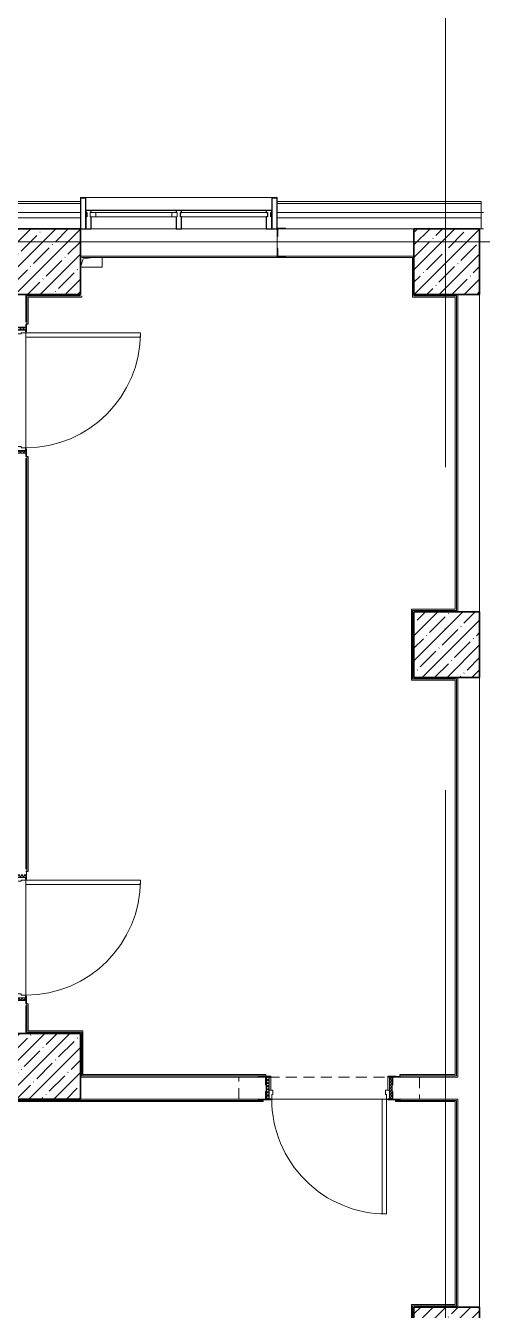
# Model space of a CAD drawing. Header units: millimetres. Extents: x 5993 to 95364, y 94667 to 143522.
# Drawn here: x 45568 to 45908, y 120268 to 121223 of the extents above; entities that cross this region are included whole.
import ezdxf

# ---------------------------------------------------------------- set-up
doc = ezdxf.new("R2010")
doc.units = ezdxf.units.MM
for name, pattern in [('200_ШТРИХ_ш1п0_6_', [160, 100, -60]), ('50_200_ШТРИХ_1Т_ш5_п1_п1_', [1400, 1000, -200, 0, -200]), ('Штрих короткий', [300, 150, -150])]:
    doc.linetypes.add(name, pattern=pattern)
for name, color, linetype, lineweight in [('0-2', 7, 'Continuous', 9), ('S-GRID-____-OTLN-1', 7, '50_200_ШТРИХ_1Т_ш5_п1_п1_', 9), ('Двери', 7, 'Continuous', 9), ('Импосты витража', 7, 'Continuous', 9), ('Импосты витража-1', 7, 'Continuous', 25), ('Каркас_Импост', 7, 'Continuous', 13), ('Каркас_Импост-1', 7, 'Continuous', 9), ('Несущие колонны', 7, 'Continuous', 9), ('Несущие колонны-1', 7, 'Continuous', 35), ('Обобщенные модели', 7, 'Continuous', 9), ('Общие ребра', 7, 'Continuous', 9), ('Окна', 7, 'Continuous', 9), ('Остекление-1', 7, 'Continuous', 9), ('Открывание-1', 7, 'Continuous', 9), ('Панель', 7, 'Continuous', 13), ('Перекрытия', 7, 'Continuous', 9), ('Перемычка-1', 7, 'Штрих короткий', 9), ('Перемычка_Пунктирные линии-1', 7, '200_ШТРИХ_ш1п0_6_', 9), ('Стены', 7, 'Continuous', 9), ('Стены-1', 7, 'Continuous', 13)]:
    doc.layers.add(name, color=color, linetype=linetype, lineweight=lineweight)
pattern_1 = [(135, (1726.41, 114.685), (-14.14214, -14.14214), []), (225, (1726.41, 114.685), (14.14214, -14.14214), [])]
pattern_2 = [(45, (-396.384, 114.685), (-14.1421, 14.1421), []), (135, (-396.384, 114.685), (-14.1421, -14.1421), [])]

# ---------------------------------------------------------------- blocks, each defined once
blk = doc.blocks.new('Дверь_СКБ_1Ст_Внутренняя_ШЕР - СОШ_Д-16_Дв_1150x2100h_Комната инструктора_ Раздевальные  _спортблок_-28030118-АИ2_01_План напольных покрытий и плинтусов 1го этажа _Часть 1_')
at = {"layer": 'Двери'}
h = blk.add_hatch(dxfattribs=at)
h.set_pattern_fill('FP_29', color=256, style=0, pattern_type=2)
h.set_pattern_definition([(135, (1726.41, 164.685), (-14.14214, -14.14214), []), (225, (1726.41, 164.685), (14.14214, -14.14214), [])])
h.paths.add_polyline_path([(562.5, 100), (562.5, -100), (587.5, -100), (587.5, 100)], flags=0)
at = {"layer": 'Каркас_Импост-1'}
h = blk.add_hatch(dxfattribs=at)
h.set_pattern_fill('FP_30', color=256, style=0, pattern_type=2)
h.set_pattern_definition([(45, (-396.384, 164.685), (-14.1421, 14.1421), []), (135, (-396.384, 164.685), (-14.1421, -14.1421), [])])
h.paths.add_polyline_path([(-537.5, 100), (-562.5, 100), (-562.5, -100), (-537.5, -100)], flags=0)
at = {"layer": 'Каркас_Импост'}
for p, q in [((-522.5, 108), (-592.5, 108)), ((-592.5, 108), (-592.5, 100)), ((-592.5, 100), (-522.5, 100)), ((-537.5, 100), (-562.5, 100)), ((-562.5, 100), (-562.5, -100)), ((-512.5, 100), (-537.5, 100)), ((-537.5, 100), (-537.5, 20)), ((-537.5, -100), (-537.5, 100)), ((-522.5, 100), (-537.5, 100)), ((-537.5, 100), (-537.5, 99)), ((-537.5, 99), (-522.5, 99)), ((-537.5, 20), (-502.5, 20)), ((-522.5, 20), (-537.5, 20)), ((-537.5, 20), (-537.5, -100)), ((-522.5, 100), (-522.5, 108)), ((-522.5, 99), (-522.5, 100)), ((-522.5, -100), (-522.5, 20)), ((-512.5, 60), (-512.5, 100)), ((-502.5, 60), (-512.5, 60)), ((-502.5, 20), (-502.5, 60)), ((537.5, 60), (527.5, 60)), ((527.5, 60), (527.5, 20)), ((527.5, 20), (562.5, 20)), ((537.5, 100), (537.5, 60)), ((562.5, 100), (537.5, 100)), ((617.5, 108), (547.5, 108)), ((547.5, 108), (547.5, 100)), ((562.5, 100), (547.5, 100)), ((547.5, 100), (547.5, 99)), ((547.5, 100), (617.5, 100)), ((547.5, 99), (562.5, 99)), ((562.5, 20), (547.5, 20)), ((547.5, 20), (547.5, -100)), ((562.5, 20), (562.5, 100)), ((587.5, 100), (562.5, 100)), ((562.5, 100), (562.5, -100)), ((562.5, 99), (562.5, 100)), ((562.5, -100), (562.5, 20)), ((587.5, -100), (587.5, 100)), ((617.5, 100), (617.5, 108)), ((-522.5, -100), (-592.5, -100)), ((-592.5, -100), (-592.5, -108)), ((-592.5, -108), (-522.5, -108)), ((-562.5, -100), (-537.5, -100)), ((-537.5, -100), (-522.5, -100)), ((-522.5, -108), (-522.5, -100)), ((547.5, -100), (562.5, -100)), ((617.5, -100), (547.5, -100)), ((547.5, -100), (547.5, -108)), ((547.5, -108), (617.5, -108)), ((562.5, -100), (587.5, -100)), ((617.5, -108), (617.5, -100))]:
    blk.add_line(p, q, dxfattribs=at)
at = {"layer": 'Открывание-1'}
blk.add_arc((-512.5, 100), 1050, 360, 90, dxfattribs=at)
at = {"layer": 'Панель'}
for p, q in [((-512.5, 1150), (-512.5, 100)), ((-472.5, 1150), (-512.5, 1150)), ((-472.5, 100), (-472.5, 1150)), ((-512.5, 100), (-472.5, 100))]:
    blk.add_line(p, q, dxfattribs=at)
blk = doc.blocks.new('Дверь_СКБ_1Ст_Внутренняя_ШЕР - СОШ_Д-13_Дв_1150x2100h_С_У учеников_ душевые _спортблок_-35366400-АИ2_01_План напольных покрытий и плинтусов 1го этажа _Часть 1_')
at = {"layer": 'Двери'}
h = blk.add_hatch(dxfattribs=at)
h.set_pattern_fill('FP_60', color=256, style=0, pattern_type=2)
h.set_pattern_definition(pattern_1)
h.paths.add_polyline_path([(587.5, -50), (587.5, 50), (562.5, 50), (562.5, -50)], flags=0)
at = {"layer": 'Каркас_Импост-1'}
h = blk.add_hatch(dxfattribs=at)
h.set_pattern_fill('FP_61', color=256, style=0, pattern_type=2)
h.set_pattern_definition(pattern_2)
h.paths.add_polyline_path([(-537.5, 50), (-562.5, 50), (-562.5, -50), (-537.5, -50)], flags=0)
at = {"layer": 'Каркас_Импост'}
for p, q in [((-522.5, 58), (-592.5, 58)), ((-592.5, 58), (-592.5, 50)), ((-592.5, 50), (-522.5, 50)), ((-537.5, 50), (-562.5, 50)), ((-562.5, 50), (-562.5, -50)), ((-512.5, 50), (-537.5, 50)), ((-537.5, 50), (-537.5, -30)), ((-537.5, -50), (-537.5, 50)), ((-522.5, 50), (-537.5, 50)), ((-537.5, 50), (-537.5, 49)), ((-537.5, 49), (-522.5, 49)), ((-522.5, 50), (-522.5, 58)), ((-522.5, 49), (-522.5, 50)), ((-512.5, 10), (-512.5, 50)), ((-502.5, 10), (-512.5, 10)), ((-502.5, -30), (-502.5, 10)), ((537.5, 10), (527.5, 10)), ((527.5, 10), (527.5, -30)), ((537.5, 50), (537.5, 10)), ((562.5, 50), (537.5, 50)), ((617.5, 58), (547.5, 58)), ((547.5, 58), (547.5, 50)), ((562.5, 50), (547.5, 50)), ((547.5, 50), (547.5, 49)), ((547.5, 50), (617.5, 50)), ((547.5, 49), (562.5, 49)), ((562.5, -30), (562.5, 50)), ((587.5, 50), (562.5, 50)), ((562.5, 50), (562.5, -50)), ((562.5, 49), (562.5, 50)), ((587.5, -50), (587.5, 50)), ((617.5, 50), (617.5, 58)), ((-522.5, -50), (-592.5, -50)), ((-592.5, -50), (-592.5, -58)), ((-592.5, -58), (-522.5, -58)), ((-562.5, -50), (-537.5, -50)), ((-537.5, -30), (-502.5, -30)), ((-522.5, -30), (-537.5, -30)), ((-537.5, -30), (-537.5, -50)), ((-537.5, -50), (-522.5, -50)), ((-522.5, -50), (-522.5, -30)), ((-522.5, -58), (-522.5, -50)), ((527.5, -30), (562.5, -30)), ((562.5, -30), (547.5, -30)), ((547.5, -30), (547.5, -50)), ((547.5, -50), (562.5, -50)), ((617.5, -50), (547.5, -50)), ((547.5, -50), (547.5, -58)), ((547.5, -58), (617.5, -58)), ((562.5, -50), (562.5, -30)), ((562.5, -50), (587.5, -50)), ((617.5, -58), (617.5, -50))]:
    blk.add_line(p, q, dxfattribs=at)
at = {"layer": 'Открывание-1'}
blk.add_arc((-512.5, 50), 1050, 360, 90, dxfattribs=at)
at = {"layer": 'Панель'}
for p, q in [((-512.5, 1100), (-512.5, 50)), ((-472.5, 1100), (-512.5, 1100)), ((-472.5, 50), (-472.5, 1100)), ((-512.5, 50), (-472.5, 50))]:
    blk.add_line(p, q, dxfattribs=at)
blk = doc.blocks.new('BSC_Колонна _Прямоугольная - 600х600-V76-АИ2_01_План напольных покрытий и плинтусов 1го этажа _Часть 1_')
at = {"layer": 'Несущие колонны'}
h = blk.add_hatch(dxfattribs=at)
h.set_pattern_fill('FP_108', color=256, style=0, pattern_type=2)
h.set_pattern_definition([(45, (-48550, -87200), (-114.04925, 114.04925), []), (45, (-48435.95, -87200), (-114.04925, 114.04925), [201.613, -40.323, 3.353, -36.97])])
h.paths.add_polyline_path([(-300, -300), (300, -300), (300, 300), (-300, 300)], flags=0)
at = {"layer": 'Несущие колонны-1'}
for p, q in [((300, 300), (-300, 300)), ((-300, 300), (-300, -300)), ((300, -300), (300, 300)), ((-300, -300), (300, -300))]:
    blk.add_line(p, q, dxfattribs=at)
blk = doc.blocks.new('BSC_Колонна _Прямоугольная - 600х600-V77-АИ2_01_План напольных покрытий и плинтусов 1го этажа _Часть 1_')
at = {"layer": 'Несущие колонны'}
h = blk.add_hatch(dxfattribs=at)
h.set_pattern_fill('FP_109', color=256, style=0, pattern_type=2)
h.set_pattern_definition([(45, (-48550, -79850), (-114.04925, 114.04925), []), (45, (-48435.95, -79850), (-114.04925, 114.04925), [201.613, -40.323, 3.353, -36.97])])
h.paths.add_polyline_path([(-300, -300), (300, -300), (300, 300), (-300, 300)], flags=0)
at = {"layer": 'Несущие колонны-1'}
for p, q in [((300, 300), (-300, 300)), ((-300, 300), (-300, -300)), ((300, -300), (300, 300)), ((-300, -300), (300, -300))]:
    blk.add_line(p, q, dxfattribs=at)
blk = doc.blocks.new('BSC_Колонна _Прямоугольная - 600х600-V83-АИ2_01_План напольных покрытий и плинтусов 1го этажа _Часть 1_')
at = {"layer": 'Несущие колонны'}
h = blk.add_hatch(dxfattribs=at)
h.set_pattern_fill('FP_115', color=256, style=0, pattern_type=2)
h.set_pattern_definition([(45, (-52200, -87200), (-114.04925, 114.04925), []), (45, (-52085.95, -87200), (-114.04925, 114.04925), [201.613, -40.323, 3.353, -36.97])])
h.paths.add_polyline_path([(-300, -300), (300, -300), (300, 300), (-300, 300)], flags=0)
at = {"layer": 'Несущие колонны-1'}
for p, q in [((300, 300), (-300, 300)), ((-300, 300), (-300, -300)), ((300, -300), (300, 300)), ((-300, -300), (300, -300))]:
    blk.add_line(p, q, dxfattribs=at)
blk = doc.blocks.new('BSC_Колонна _Прямоугольная - 600х600-V95-АИ2_01_План напольных покрытий и плинтусов 1го этажа _Часть 1_')
at = {"layer": 'Несущие колонны'}
h = blk.add_hatch(dxfattribs=at)
h.set_pattern_fill('FP_128', color=256, style=0, pattern_type=2)
h.set_pattern_definition([(45, (-52200, -83700), (-114.04925, 114.04925), []), (45, (-52085.95, -83700), (-114.04925, 114.04925), [201.613, -40.323, 3.353, -36.97])])
h.paths.add_polyline_path([(-300, -300), (300, -300), (300, 300), (-300, 300)], flags=0)
at = {"layer": 'Несущие колонны-1'}
for p, q in [((300, 300), (-300, 300)), ((-300, 300), (-300, -300)), ((300, -300), (300, 300)), ((-300, -300), (300, -300))]:
    blk.add_line(p, q, dxfattribs=at)
blk = doc.blocks.new('BSC_Колонна _Прямоугольная - 600х600-V96-АИ2_01_План напольных покрытий и плинтусов 1го этажа _Часть 1_')
at = {"layer": 'Несущие колонны'}
h = blk.add_hatch(dxfattribs=at)
h.set_pattern_fill('FP_129', color=256, style=0, pattern_type=2)
h.set_pattern_definition([(45, (-52200, -77350), (-114.04925, 114.04925), []), (45, (-52085.95, -77350), (-114.04925, 114.04925), [201.613, -40.323, 3.353, -36.97])])
h.paths.add_polyline_path([(-300, -300), (300, -300), (300, 300), (-300, 300)], flags=0)
at = {"layer": 'Несущие колонны-1'}
for p, q in [((300, 300), (-300, 300)), ((-300, 300), (-300, -300)), ((300, -300), (300, 300)), ((-300, -300), (300, -300))]:
    blk.add_line(p, q, dxfattribs=at)
blk = doc.blocks.new('Дверь_СКБ_1Ст_Внутренняя_ШЕР - СОШ_Д-13_Дв_1150x2100h_С_У учеников_ душевые _спортблок_-35365833-АИ2_01_План напольных покрытий и плинтусов 1го этажа _Часть 1_')
at = {"layer": 'Двери'}
h = blk.add_hatch(dxfattribs=at)
h.set_pattern_fill('FP_60', color=256, style=0, pattern_type=2)
h.set_pattern_definition(pattern_1)
h.paths.add_polyline_path([(587.5, -50), (587.5, 50), (562.5, 50), (562.5, -50)], flags=0)
at = {"layer": 'Каркас_Импост-1'}
h = blk.add_hatch(dxfattribs=at)
h.set_pattern_fill('FP_61', color=256, style=0, pattern_type=2)
h.set_pattern_definition(pattern_2)
h.paths.add_polyline_path([(-537.5, 47), (-537.5, 50), (-562.5, 50), (-562.5, -50), (-537.5, -50), (-537.5, 45.2)], flags=0)
at = {"layer": 'Каркас_Импост'}
for p, q in [((-522.5, 58), (-592.5, 58)), ((-592.5, 58), (-592.5, 50)), ((-537.5, 50), (-562.5, 50)), ((-562.5, 50), (-522.5, 50)), ((-512.5, 50), (-537.5, 50)), ((-537.5, 50), (-537.5, -30)), ((-537.5, -50), (-537.5, 50)), ((-522.5, 50), (-537.5, 50)), ((-537.5, 50), (-537.5, 49)), ((-537.5, 49), (-522.5, 49)), ((-522.5, 50), (-522.5, 58)), ((-522.5, 49), (-522.5, 50)), ((-512.5, 10), (-512.5, 50)), ((-502.5, 10), (-512.5, 10)), ((-502.5, -30), (-502.5, 10)), ((537.5, 10), (527.5, 10)), ((527.5, 10), (527.5, -30)), ((537.5, 50), (537.5, 10)), ((562.5, 50), (537.5, 50)), ((617.5, 58), (547.5, 58)), ((547.5, 58), (547.5, 50)), ((562.5, 50), (547.5, 50)), ((547.5, 50), (547.5, 49)), ((547.5, 50), (617.5, 50)), ((547.5, 49), (562.5, 49)), ((562.5, -30), (562.5, 50)), ((587.5, 50), (562.5, 50)), ((562.5, 50), (562.5, -50)), ((562.5, 49), (562.5, 50)), ((587.5, -50), (587.5, 50)), ((617.5, 50), (617.5, 58)), ((-592.5, -50), (-592.5, -58)), ((-592.5, -58), (-522.5, -58)), ((-562.5, -50), (-537.5, -50)), ((-522.5, -50), (-562.5, -50)), ((-537.5, -30), (-502.5, -30)), ((-522.5, -30), (-537.5, -30)), ((-537.5, -30), (-537.5, -50)), ((-537.5, -50), (-522.5, -50)), ((-522.5, -50), (-522.5, -30)), ((-522.5, -58), (-522.5, -50)), ((527.5, -30), (562.5, -30)), ((562.5, -30), (547.5, -30)), ((547.5, -30), (547.5, -50)), ((547.5, -50), (562.5, -50)), ((617.5, -50), (547.5, -50)), ((547.5, -50), (547.5, -58)), ((547.5, -58), (617.5, -58)), ((562.5, -50), (562.5, -30)), ((562.5, -50), (587.5, -50)), ((617.5, -58), (617.5, -50))]:
    blk.add_line(p, q, dxfattribs=at)
at = {"layer": 'Открывание-1'}
blk.add_arc((-512.5, 50), 1050, 360, 90, dxfattribs=at)
at = {"layer": 'Панель'}
for p, q in [((-512.5, 1100), (-512.5, 50)), ((-472.5, 1100), (-512.5, 1100)), ((-472.5, 50), (-472.5, 1100)), ((-512.5, 50), (-472.5, 50))]:
    blk.add_line(p, q, dxfattribs=at)
blk = doc.blocks.new('Проем_Дверь_Прямоугольный - 1800х2700h_оконные проемы-28620219-АИ2_01_План напольных покрытий и плинтусов 1го этажа _Часть 1_')
at = {"layer": 'Перемычка-1'}
for p, q in [((900, 125), (-900, 125)), ((900, -125), (-900, -125))]:
    blk.add_line(p, q, dxfattribs=at)
blk = doc.blocks.new('PNS_Панель прямоугольная2 - Нр_Стекло - 40мм-26243474-АИ2_01_План напольных покрытий и плинтусов 1го этажа _Часть 1_')
at = {"layer": 'Каркас_Импост'}
for p, q in [((-397.5, 0), (-397.5, 40)), ((-397.5, 40), (-347.5, 40)), ((-347.5, 40), (-347.5, 0)), ((397.5, 40), (347.5, 40)), ((347.5, 40), (347.5, 0)), ((397.5, 0), (397.5, 40)), ((-347.5, 0), (-397.5, 0)), ((347.5, 0), (397.5, 0))]:
    blk.add_line(p, q, dxfattribs=at)
at = {"layer": 'Каркас_Импост-1'}
for p, q in [((-347.5, 40), (347.5, 40)), ((-347.5, 0), (347.5, 0))]:
    blk.add_line(p, q, dxfattribs=at)
blk = doc.blocks.new('Прямоугольный импост - Импост структурный с накладкой - 150мм-25647633-АИ2_01_План напольных покрытий и плинтусов 1го этажа _Часть 1_')
at = {"layer": 'Импосты витража-1'}
for p, q in [((-25, 0), (-25, 17)), ((-25, 17), (25, 17)), ((-15, 0), (-25, 0)), ((-15, -40), (-15, 0)), ((25, 17), (25, 0)), ((-25, -150), (-25, -40)), ((-25, -40), (-15, -40)), ((25, -40), (25, -150)), ((25, -150), (-25, -150))]:
    blk.add_line(p, q, dxfattribs=at)
blk = doc.blocks.new('Прямоугольный импост - Импост структурный с накладкой - 150мм-25647642-АИ2_01_План напольных покрытий и плинтусов 1го этажа _Часть 1_')
at = {"layer": 'Импосты витража'}
for p, q in [((103600, 79475), (103600, 80250)), ((103767, 79475), (103767, 80250))]:
    blk.add_line(p, q, dxfattribs=at)
blk = doc.blocks.new('Прямоугольный импост - Импост структурный с накладкой - 150мм-V165-АИ2_01_План напольных покрытий и плинтусов 1го этажа _Часть 1_')
at = {"layer": 'Импосты витража-1'}
for p, q in [((-25, 0), (-25, 17)), ((-25, 17), (25, 17)), ((25, 0), (15, 0)), ((15, 0), (15, -40)), ((25, 17), (25, 0)), ((-25, -150), (-25, -40)), ((15, -40), (25, -40)), ((25, -40), (25, -150)), ((25, -150), (-25, -150))]:
    blk.add_line(p, q, dxfattribs=at)
blk = doc.blocks.new('PNS_Панель прямоугольная1 - Нр_Стекло - 40мм-25259299-АИ2_01_План напольных покрытий и плинтусов 1го этажа _Часть 1_')
at = {"layer": 'Остекление-1'}
for p, q in [((-387.5, 40), (387.5, 40)), ((-397.5, 0), (397.5, 0)), ((387.5, 0), (-387.5, 0))]:
    blk.add_line(p, q, dxfattribs=at)
blk = doc.blocks.new('Прямоугольный импост - Импост структурный с накладкой - 150мм-25647644-АИ2_01_План напольных покрытий и плинтусов 1го этажа _Часть 1_')
at = {"layer": 'Импосты витража-1'}
for p, q in [((-25, 0), (-25, 17)), ((-25, 17), (25, 17)), ((-15, 0), (-25, 0)), ((-15, -40), (-15, 0)), ((25, 0), (15, 0)), ((15, 0), (15, -40)), ((25, 17), (25, 0)), ((-25, -150), (-25, -40)), ((-25, -40), (-15, -40)), ((15, -40), (25, -40)), ((25, -40), (25, -150)), ((25, -150), (-25, -150))]:
    blk.add_line(p, q, dxfattribs=at)
blk = doc.blocks.new('Прямоугольный импост - Откос НВФ_50х280 мм-V169-АИ2_01_План напольных покрытий и плинтусов 1го этажа _Часть 1_')
at = {"layer": 'Импосты витража-1'}
for p, q in [((-50, 130), (0, 130)), ((-50, -150), (-50, 130)), ((0, 130), (0, -150)), ((0, -150), (-50, -150))]:
    blk.add_line(p, q, dxfattribs=at)
blk = doc.blocks.new('Прямоугольный импост - Откос НВФ_50х280 мм-25993838-АИ2_01_План напольных покрытий и плинтусов 1го этажа _Часть 1_')
at = {"layer": 'Импосты витража-1'}
for p, q in [((0, 130), (-50, 130)), ((-50, 130), (-50, -150)), ((0, -144), (0, 130)), ((-50, -150), (0, -150))]:
    blk.add_line(p, q, dxfattribs=at)
blk = doc.blocks.new('Фахверк_СКБ_Уголок - 250_3520-27500975-АИ2_01_План напольных покрытий и плинтусов 1го этажа _Часть 1_')
at = {"layer": 'Обобщенные модели'}
for p, q in [((200, 181), (125, 181)), ((125, 181), (125, 106)), ((131, 106), (131, 175)), ((131, 175), (200, 175)), ((200, 175), (200, 181)), ((125, 106), (131, 106)), ((131, -6), (125, -6)), ((125, -6), (125, -81)), ((125, -81), (200, -81)), ((131, -75), (131, -6)), ((200, -75), (131, -75)), ((200, -81), (200, -75))]:
    blk.add_line(p, q, dxfattribs=at)
blk = doc.blocks.new('АР_Перемычка - АР_Перемычка-28013365-АИ2_01_План напольных покрытий и плинтусов 1го этажа _Часть 1_')
at = {"layer": 'Обобщенные модели'}
blk.add_line((-250, -100), (-243, -100), dxfattribs=at)
at = {"layer": 'Перемычка_Пунктирные линии-1'}
for p, q in [((-250, 100), (1400, 100)), ((-250, -100), (-250, 100)), ((1400, 100), (1400, -100)), ((-250, -100), (1400, -100))]:
    blk.add_line(p, q, dxfattribs=at)
blk = doc.blocks.new('154_Стойка_СКБ_Уголок - СМ-2230_200-V195-АИ2_01_План напольных покрытий и плинтусов 1го этажа _Часть 1_')
at = {"layer": 'Обобщенные модели'}
for p, q in [((131, 81), (131, 150)), ((200, 156), (155, 156)), ((155, 150), (200, 150)), ((200, 150), (200, 156)), ((125, 81), (131, 81)), ((131, 19), (125, 19)), ((131, -50), (131, 19)), ((200, -50), (155, -50)), ((155, -56), (200, -56)), ((200, -56), (200, -50))]:
    blk.add_line(p, q, dxfattribs=at)
blk = doc.blocks.new('AR_Отверстие прямоугольное _в плите_ - AR_Отверстие прямоугольное _в плите_-V252-АИ2_01_План напольных покрытий и плинтусов 1го этажа _Часть 1_')
at = {"layer": 'Обобщенные модели'}
for p, q in [((-100, -50), (-75, 25)), ((-75, 25), (16, 38)), ((100, -50), (100, 38)), ((-100, -50), (100, -50))]:
    blk.add_line(p, q, dxfattribs=at)
blk = doc.blocks.new('Отлив_СКБ - Отлив витража_120_НВФ-31885689-АИ2_01_План напольных покрытий и плинтусов 1го этажа _Часть 1_')
at = {"layer": 'Окна'}
for p, q in [((0, 113), (0, 120)), ((1800, 120), (0, 120)), ((1800, 120), (1800, 113)), ((50, 2), (1750, 2))]:
    blk.add_line(p, q, dxfattribs=at)

msp = doc.modelspace()

# ---------------------------------------------------------------- linework, layer by layer
at = {"layer": 'S-GRID-____-OTLN-1', "color": 251, "ltscale": 0.6, "true_color": 0x636466}
for p, q in [((45880.62, 121495.1), (45880.62, 119524.33)), ((50293.31, 121062.84), (41443.97, 121062.84))]:
    msp.add_line(p, q, dxfattribs=at)
at = {"layer": 'Общие ребра'}
for p, q in [((45470.47, 121091.2), (45608.84, 121091.2)), ((45608.84, 121091.2), (45470.47, 121091.2)), ((45755.35, 121091.2), (45907.15, 121091.2)), ((45907.15, 121091.2), (45755.35, 121091.2)), ((45470.47, 121084.69), (45608.84, 121084.69)), ((45470.47, 121080.62), (45608.84, 121080.62)), ((45755.35, 121084.69), (45907.15, 121084.69)), ((45755.35, 121080.62), (45907.15, 121080.62)), ((45857.1, 121072.48), (45761.46, 121072.48)), ((45761.46, 121072.48), (45857.1, 121072.48))]:
    msp.add_line(p, q, dxfattribs=at)
at = {"layer": 'Перекрытия'}
for p, q in [((45568.14, 120991.9), (45568.14, 120909.69)), ((45568.14, 120584.92), (45568.14, 120502.71)), ((45751.28, 120425.38), (45833.49, 120425.38))]:
    msp.add_line(p, q, dxfattribs=at)
at = {"layer": 'Стены'}
for p, q in [((45907.15, 121084.69), (45908.78, 121084.69)), ((45908.78, 121072.48), (45907.15, 121072.48)), ((45755.35, 121052.13), (45608.84, 121052.13)), ((45856.12, 121051.15), (45609.82, 121051.15)), ((45856.12, 121021.69), (45856.12, 121051.15)), ((45857.1, 121023.64), (45857.1, 121022.67)), ((45569.12, 121022.67), (45608.84, 121022.67)), ((45569.12, 121001.67), (45569.12, 121022.67)), ((45609.82, 121021.69), (45570.1, 121021.69)), ((45570.1, 121021.69), (45570.1, 121001.67)), ((45609.82, 121021.69), (45609.82, 121022.67)), ((45887.7, 121021.69), (45856.12, 121021.69)), ((45857.1, 121022.67), (45888.68, 121022.67)), ((45887.7, 120789.55), (45887.7, 121021.69)), ((45888.68, 121022.67), (45888.68, 120788.57)), ((45570.1, 121001.67), (45569.12, 121001.67)), ((45569.12, 120594.69), (45569.12, 120903.18)), ((45570.1, 120903.18), (45569.12, 120903.18)), ((45570.1, 120903.18), (45570.1, 120594.69)), ((45855.14, 120736.8), (45855.14, 120789.55)), ((45855.14, 120789.55), (45887.7, 120789.55)), ((45856.12, 120788.57), (45856.12, 120737.78)), ((45888.68, 120788.57), (45856.12, 120788.57)), ((45887.7, 120736.8), (45855.14, 120736.8)), ((45856.12, 120737.78), (45888.68, 120737.78)), ((45887.7, 120443.62), (45887.7, 120736.8)), ((45888.68, 120737.78), (45888.68, 120442.64)), ((45570.1, 120594.69), (45569.12, 120594.69)), ((45569.12, 120475.2), (45569.12, 120496.2)), ((45570.1, 120496.2), (45569.12, 120496.2)), ((45570.1, 120496.2), (45570.1, 120476.18)), ((45609.82, 120475.2), (45569.12, 120475.2)), ((45570.1, 120476.18), (45610.79, 120476.18)), ((45609.82, 120442.64), (45609.82, 120475.2)), ((45610.79, 120476.18), (45610.79, 120443.62)), ((45746.77, 120442.64), (45609.82, 120442.64)), ((45610.79, 120443.62), (45746.77, 120443.62)), ((45746.77, 120443.62), (45746.77, 120442.64)), ((45846.68, 120443.62), (45887.7, 120443.62)), ((45846.68, 120442.64), (45846.68, 120443.62)), ((45888.68, 120442.64), (45846.68, 120442.64)), ((44827.85, 120424.41), (45744.77, 120424.41)), ((45744.77, 120423.43), (44827.85, 120423.43)), ((45744.77, 120424.41), (45744.77, 120423.43)), ((45843.26, 120424.41), (45888.68, 120424.41)), ((45843.26, 120424.41), (45843.26, 120423.43)), ((45887.7, 120423.43), (45843.26, 120423.43)), ((45887.7, 120272.69), (45887.7, 120423.43)), ((45888.68, 120424.41), (45888.68, 120271.71)), ((45855.14, 120272.69), (45887.7, 120272.69)), ((45855.14, 120219.94), (45855.14, 120272.69)), ((45888.68, 120271.71), (45856.12, 120271.71)), ((45856.12, 120271.71), (45856.12, 120220.92))]:
    msp.add_line(p, q, dxfattribs=at)
at = {"layer": 'Стены-1'}
for p, q in [((45608.84, 121092.83), (45470.47, 121092.83)), ((45608.84, 121091.2), (45608.84, 121092.83)), ((45608.84, 121072.48), (45608.84, 121091.2)), ((45907.15, 121092.83), (45755.35, 121092.83)), ((45755.35, 121092.83), (45755.35, 121091.2)), ((45755.35, 121091.2), (45755.35, 121072.97)), ((45907.15, 121091.2), (45907.15, 121092.83)), ((45907.15, 121072.48), (45907.15, 121091.2)), ((45905.93, 121072.48), (45907.15, 121072.48)), ((45755.35, 121066.86), (45755.35, 121057.75)), ((45761.46, 121052.13), (45857.1, 121052.13)), ((45568.14, 121002.97), (45568.14, 121023.64)), ((45889.65, 121023.64), (45889.65, 120787.59)), ((45905.93, 120787.59), (45905.93, 121023.64)), ((45568.14, 120596.32), (45568.14, 120901.87)), ((45889.65, 120738.76), (45889.65, 120441.66)), ((45905.93, 120270.73), (45905.93, 120738.76)), ((45568.14, 120474.22), (45568.14, 120494.9)), ((45741.11, 120441.66), (45608.84, 120441.66)), ((45889.65, 120441.66), (45846.92, 120441.66)), ((45608.84, 120425.38), (45741.11, 120425.38)), ((45846.92, 120425.38), (45889.65, 120425.38)), ((45889.65, 120425.38), (45889.65, 120270.73))]:
    msp.add_line(p, q, dxfattribs=at)

# ---------------------------------------------------------------- block references
at = {"layer": '0-2', "xscale": 0.08139549610658335, "yscale": 0.08139549610658335, "zscale": 0.08139549610658335}
for name, p in [('Отлив_СКБ - Отлив витража_120_НВФ-31885689-АИ2_01_План напольных покрытий и плинтусов 1го этажа _Часть 1_', (45608.84, 121086.07)), ('Прямоугольный импост - Откос НВФ_50х280 мм-25993838-АИ2_01_План напольных покрытий и плинтусов 1го этажа _Часть 1_', (45755.35, 121084.69)), ('BSC_Колонна _Прямоугольная - 600х600-V76-АИ2_01_План напольных покрытий и плинтусов 1го этажа _Часть 1_', (45584.42, 121048.06)), ('Проем_Дверь_Прямоугольный - 1800х2700h_оконные проемы-28620219-АИ2_01_План напольных покрытий и плинтусов 1го этажа _Часть 1_', (45682.1, 121062.3)), ('Фахверк_СКБ_Уголок - 250_3520-27500975-АИ2_01_План напольных покрытий и плинтусов 1го этажа _Часть 1_', (45745.18, 121058.23)), ('BSC_Колонна _Прямоугольная - 600х600-V83-АИ2_01_План напольных покрытий и плинтусов 1го этажа _Часть 1_', (45881.52, 121048.06)), ('AR_Отверстие прямоугольное _в плите_ - AR_Отверстие прямоугольное _в плите_-V252-АИ2_01_План напольных покрытий и плинтусов 1го этажа _Часть 1_', (45616.98, 121048.06)), ('BSC_Колонна _Прямоугольная - 600х600-V95-АИ2_01_План напольных покрытий и плинтусов 1го этажа _Часть 1_', (45881.52, 120763.18)), ('BSC_Колонна _Прямоугольная - 600х600-V77-АИ2_01_План напольных покрытий и плинтусов 1го этажа _Часть 1_', (45584.42, 120449.8)), ('154_Стойка_СКБ_Уголок - СМ-2230_200-V195-АИ2_01_План напольных покрытий и плинтусов 1го этажа _Часть 1_', (45830.64, 120429.45)), ('BSC_Колонна _Прямоугольная - 600х600-V96-АИ2_01_План напольных покрытий и плинтусов 1го этажа _Часть 1_', (45881.52, 120246.31))]:
    msp.add_blockref(name, p, dxfattribs=at)
at = {"layer": '0-2', "extrusion": (0, 0, -1), "xscale": 0.08139549610658335, "yscale": 0.08139549610658335, "zscale": 0.08139549610658335}
for name, p in [('Прямоугольный импост - Откос НВФ_50х280 мм-V169-АИ2_01_План напольных покрытий и плинтусов 1го этажа _Часть 1_', (-45608.84, 121084.69)), ('Прямоугольный импост - Импост структурный с накладкой - 150мм-V165-АИ2_01_План напольных покрытий и плинтусов 1го этажа _Часть 1_', (-45614.95, 121084.69)), ('Прямоугольный импост - Импост структурный с накладкой - 150мм-25647633-АИ2_01_План напольных покрытий и плинтусов 1го этажа _Часть 1_', (-45682.1, 121084.69)), ('Прямоугольный импост - Импост структурный с накладкой - 150мм-25647644-АИ2_01_План напольных покрытий и плинтусов 1го этажа _Часть 1_', (-45749.25, 121084.69))]:
    msp.add_blockref(name, p, dxfattribs=at)
at = {"layer": '0-2', "xscale": 0.08139549610658335, "yscale": 0.08139549610658335, "zscale": 0.08139549610658335}
for name, p, rotation in [('PNS_Панель прямоугольная2 - Нр_Стекло - 40мм-26243474-АИ2_01_План напольных покрытий и плинтусов 1го этажа _Часть 1_', (45648.52, 121084.69), 180), ('Прямоугольный импост - Импост структурный с накладкой - 150мм-25647642-АИ2_01_План напольных покрытий и плинтусов 1го этажа _Часть 1_', (52148.97, 112639.91), 89.9999999999988), ('PNS_Панель прямоугольная1 - Нр_Стекло - 40мм-25259299-АИ2_01_План напольных покрытий и плинтусов 1го этажа _Часть 1_', (45715.67, 121084.69), 180), ('Прямоугольный импост - Импост структурный с накладкой - 150мм-25647642-АИ2_01_План напольных покрытий и плинтусов 1го этажа _Часть 1_', (52216.12, 112639.91), 90), ('Дверь_СКБ_1Ст_Внутренняя_ШЕР - СОШ_Д-13_Дв_1150x2100h_С_У учеников_ душевые _спортблок_-35366400-АИ2_01_План напольных покрытий и плинтусов 1го этажа _Часть 1_', (45564.07, 120953.44), 269.9999999999999), ('Дверь_СКБ_1Ст_Внутренняя_ШЕР - СОШ_Д-13_Дв_1150x2100h_С_У учеников_ душевые _спортблок_-35365833-АИ2_01_План напольных покрытий и плинтусов 1го этажа _Часть 1_', (45564.07, 120546.46), 269.9999999999999), ('АР_Перемычка - АР_Перемычка-28013365-АИ2_01_План напольных покрытий и плинтусов 1го этажа _Часть 1_', (45840.82, 120433.52), 180), ('154_Стойка_СКБ_Уголок - СМ-2230_200-V195-АИ2_01_План напольных покрытий и плинтусов 1го этажа _Часть 1_', (45757.39, 120437.59), 180), ('Дверь_СКБ_1Ст_Внутренняя_ШЕР - СОШ_Д-16_Дв_1150x2100h_Комната инструктора_ Раздевальные  _спортблок_-28030118-АИ2_01_План напольных покрытий и плинтусов 1го этажа _Часть 1_', (45795.03, 120433.52), 180)]:
    msp.add_blockref(name, p, dxfattribs=dict(at, rotation=rotation))

doc.saveas('drawing.dxf')
